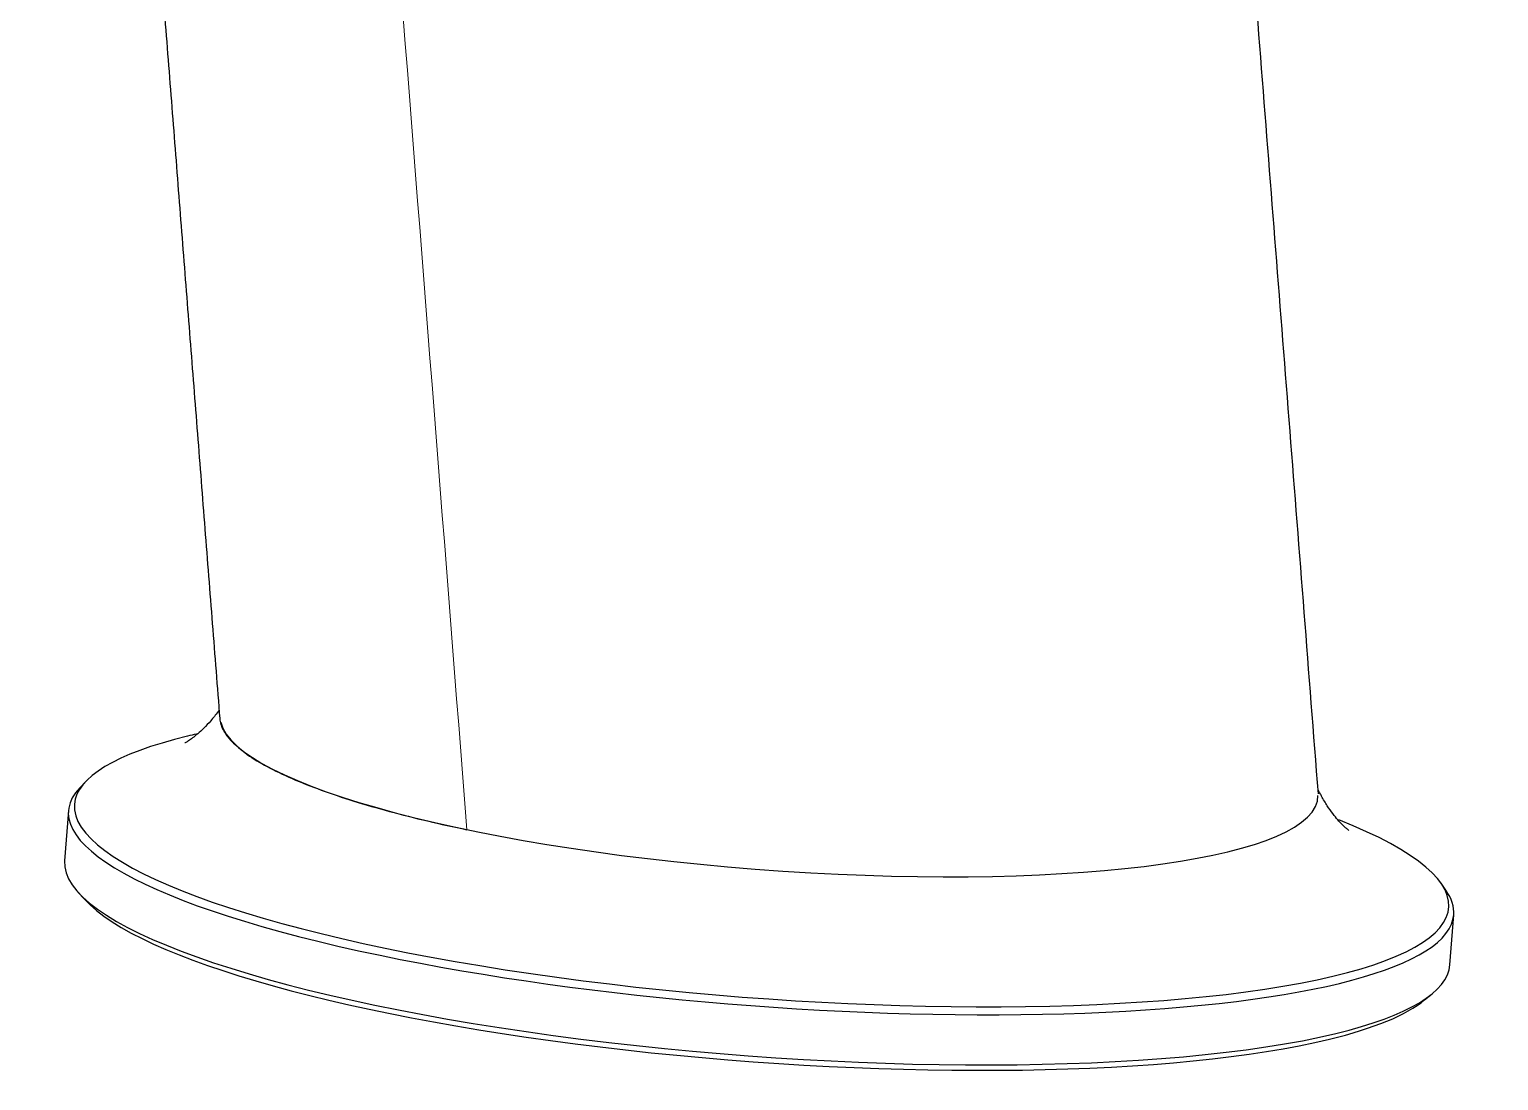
# Model space of a CAD drawing. Header units: millimetres. Extents: x 2068 to 2909, y 530 to 1125.
# Drawn here: x 2693.3 to 2785.3, y 738.5 to 804.3 of the extents above; entities that cross this region are included whole.
import ezdxf

# ---------------------------------------------------------------- set-up
doc = ezdxf.new("R2010")
doc.units = ezdxf.units.MM

msp = doc.modelspace()

# ---------------------------------------------------------------- linework, layer by layer
at = {"linetype": 'Continuous', "lineweight": 25}
for p, q in [((2696.852, 757.22), (2696.483, 756.83)), ((2695.77, 755.391), (2695.535, 752.251)), ((2695.535, 752.251), (2695.535, 752.251)), ((2782.037, 750.402), (2781.73, 750.842)), ((2696.369, 750.289), (2696.776, 749.837)), ((2782.29, 745.732), (2782.526, 748.872)), ((2780.702, 743.531), (2781.172, 743.917))]:
    msp.add_line(p, q, dxfattribs=at)
for centre, major_axis, start_param, end_param in [((2739.649, 758.798), (-34.37, 2.582), 0.062797, 3.160211), ((2739.18, 752.558), (-43.035, 3.234), 5.716388, 6.283185), ((2739.18, 752.558), (-43.035, 3.234), 5.693022, 5.716388), ((2739.148, 752.131), (43.378, -3.259), 2.974955, 4.145591), ((2739.18, 752.558), (-43.035, 3.234), 0, 3.731196), ((2738.912, 748.992), (-43.378, 3.259), 0, 2.574795), ((2739.148, 752.131), (43.378, -3.259), 0, 0.166666), ((2738.879, 748.553), (42.929, -3.226), 3.354106, 5.716388), ((2739.148, 752.131), (43.378, -3.259), 4.145591, 6.283185), ((2738.912, 748.992), (-43.378, 3.259), 2.574795, 3.141656), ((2738.879, 748.553), (42.929, -3.226), 5.716388, 6.0707)]:
    msp.add_ellipse(centre, major_axis=major_axis, ratio=0.206391, start_param=start_param, end_param=end_param, dxfattribs=at)
for points in [[(2774.052, 756.441), (2766.93, 847.338)], [(2701.517, 808.755), (2705.247, 761.154)]]:
    msp.add_open_spline(points, degree=1, dxfattribs=at)
at = {"linetype": 'Continuous', "lineweight": 18}
msp.add_open_spline([(2720.727, 754.195), (2719.355, 771.7), (2717.984, 789.205), (2716.612, 806.71)], degree=3, dxfattribs=at)
at = {"linetype": 'Continuous', "lineweight": 25}
for points, knots in [([(2705.205, 761.683), (2705.189, 761.661), (2705.168, 761.633), (2705.146, 761.603), (2705.141, 761.595), (2705.14, 761.595), (2705.14, 761.595), (2705.14, 761.595), (2705.14, 761.595), (2704.981, 761.377), (2704.688, 761.012), (2704.247, 760.545), (2703.857, 760.191), (2703.529, 759.932), (2703.276, 759.758), (2703.109, 759.657), (2703.058, 759.631), (2703.054, 759.629), (2703.054, 759.629)], [0, 0, 0, 0, 0.008853, 0.011628, 0.011868, 0.011889, 0.011895, 0.011895, 0.011899, 0.011899, 0.149929, 0.286149, 0.420793, 0.555287, 0.691151, 0.830144, 0.973794, 1, 1, 1, 1]), ([(2775.952, 754.155), (2775.942, 754.162), (2775.9, 754.194), (2775.762, 754.308), (2775.547, 754.509), (2775.272, 754.799), (2774.952, 755.187), (2774.6, 755.683), (2774.343, 756.114), (2774.208, 756.368), (2774.19, 756.403), (2774.189, 756.406), (2774.188, 756.406), (2774.188, 756.407), (2774.146, 756.488), (2774.098, 756.581), (2774.043, 756.687)], [0, 0, 0, 0, 0.124291, 0.262262, 0.397153, 0.530507, 0.664042, 0.799292, 0.937707, 0.957316, 0.958746, 0.958974, 0.959098, 0.959098, 0.959103, 1, 1, 1, 1])]:
    msp.add_open_spline(points, degree=3, knots=knots, dxfattribs=at)
msp.add_rational_spline([(2705.247, 761.153), (2705.55, 757.361), (2720.727, 754.195)], [0.861012624308, 0.820502225919, 1], degree=2, dxfattribs=at)

doc.saveas('drawing.dxf')
